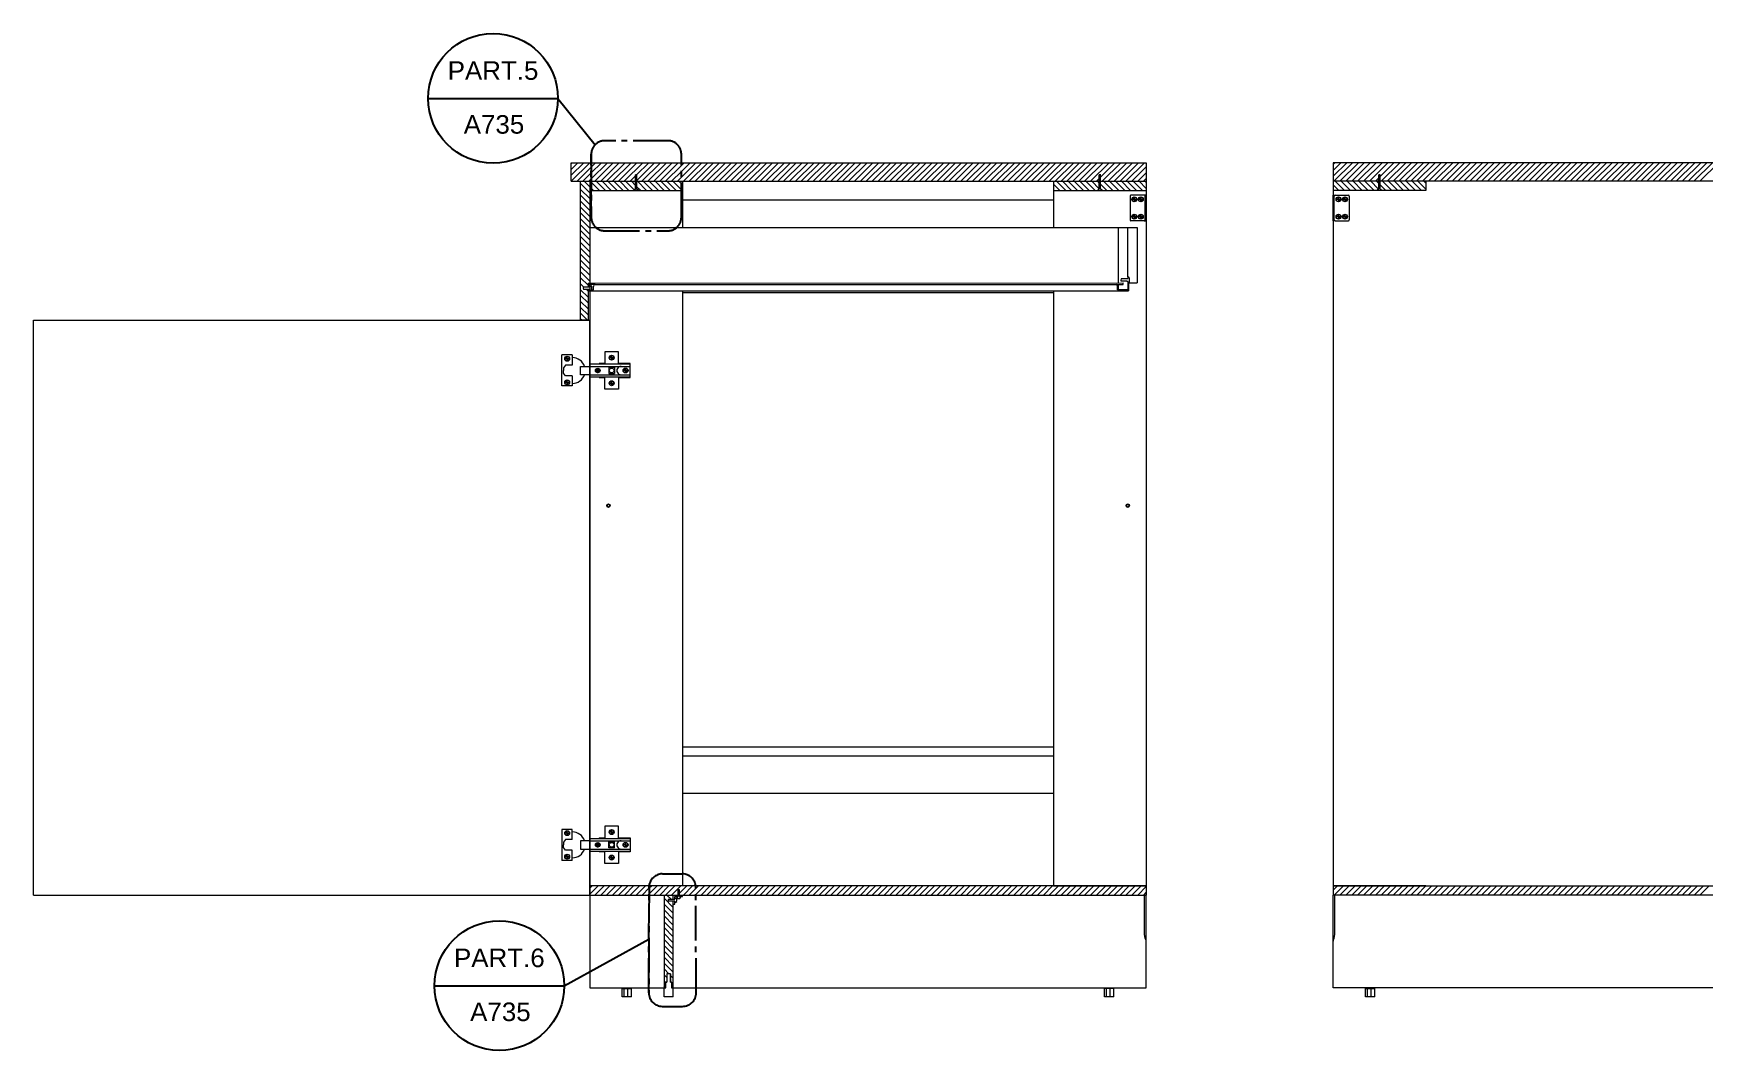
# Model space of a CAD drawing. Header units: inches. Extents: x -20 to 1960, y -511 to 856.
# Drawn here: x 618.1 to 798.3, y -97.1 to 12.6 of the extents above; entities that cross this region are included whole.
import ezdxf
from ezdxf.enums import TextEntityAlignment as Align

# ---------------------------------------------------------------- set-up
doc = ezdxf.new("R2010")
doc.units = ezdxf.units.IN
doc.header["$MEASUREMENT"] = 0
doc.linetypes.add('ACAD_ISO04W100', pattern=[30, 24, -3, 0, -3])
doc.linetypes.add('CENTER2', pattern=[1.125, 0.75, -0.125, 0.125, -0.125])
doc.layers.add('A-SECT A-MCUT', color=7, linetype='Continuous', lineweight=35)
doc.layers.add('assi', color=4, linetype='ACAD_ISO04W100')
doc.layers.add('viti', color=6, linetype='Continuous')
doc.styles.add('ARIAL', font='arial.ttf')

msp = doc.modelspace()

# ---------------------------------------------------------------- linework, layer by layer
for p, q in [((676.06, -3.36), (676.06, -1.36)), ((676.06, -1.36), (738.06, -1.36)), ((738.06, -1.36), (738.06, -3.36)), ((820.2, -1.36), (758.2, -1.36)), ((758.2, -1.36), (758.2, -3.36)), ((676.06, -3.36), (682.99, -3.36)), ((677.06, -3.36), (678.06, -3.36)), ((677.06, -18.36), (677.06, -3.36)), ((678.06, -3.36), (678.06, -80.36)), ((678.06, -3.36), (678.06, -14.36)), ((683.14, -3.36), (732.99, -3.36)), ((688.06, -3.36), (688.06, -8.36)), ((728.06, -3.36), (728.06, -8.36)), ((733.14, -3.36), (738.06, -3.36)), ((738.06, -3.36), (738.06, -80.36)), ((758.2, -3.36), (758.2, -80.36)), ((763.13, -3.36), (758.2, -3.36)), ((813.13, -3.36), (763.28, -3.36)), ((768.2, -3.36), (768.2, -4.36)), ((678.06, -4.36), (688.06, -4.36)), ((688.06, -5.36), (728.06, -5.36)), ((728.06, -4.36), (732.82, -4.36)), ((733.3, -4.36), (738.06, -4.36)), ((768.2, -4.36), (758.2, -4.36)), ((678.06, -8.36), (737.06, -8.36)), ((735.06, -14.34), (735.06, -8.36)), ((736.06, -13.68), (736.06, -8.36)), ((737.06, -8.36), (737.06, -14.34)), ((677.86, -14.36), (735.56, -14.34)), ((677.86, -14.36), (677.86, -14.78)), ((735.56, -14.51), (735.56, -14.34)), ((736.06, -13.68), (736.06, -13.82)), ((736.06, -14.22), (736.06, -15.08)), ((736.16, -14.34), (737.06, -14.34)), ((677.86, -15.04), (677.86, -18.36)), ((678.62, -14.51), (677.96, -14.51)), ((688.06, -15.18), (688.06, -79.36)), ((688.06, -15.36), (728.06, -15.36)), ((728.06, -15.18), (728.06, -79.36)), ((734.8, -14.51), (735.56, -14.51)), ((735.06, -15.08), (735.06, -14.51)), ((736.06, -15.08), (735.06, -15.08)), ((618.06, -80.36), (618.06, -18.36)), ((618.06, -18.36), (678.06, -18.36)), ((677.86, -18.36), (677.06, -18.36)), ((678.06, -80.36), (678.06, -18.36)), ((688.06, -64.36), (728.06, -64.36)), ((688.06, -65.36), (728.06, -65.36)), ((688.06, -69.36), (728.06, -69.36)), ((618.06, -80.36), (678.06, -80.36)), ((688.06, -79.36), (678.06, -79.36)), ((738.06, -79.36), (678.06, -79.36)), ((678.06, -80.36), (687.57, -80.36)), ((678.06, -80.36), (678.06, -90.36)), ((686.06, -80.36), (686.06, -90.36)), ((687.06, -80.86), (687.06, -80.36)), ((687.06, -90.36), (687.06, -81.01)), ((687.72, -80.36), (738.06, -80.36)), ((728.06, -79.36), (738.06, -79.36)), ((737.86, -84.13), (737.86, -80.36)), ((738.06, -90.36), (738.06, -80.36)), ((768.2, -79.36), (758.2, -79.36)), ((758.2, -79.36), (818.2, -79.36)), ((818.2, -80.36), (758.2, -80.36)), ((758.2, -90.36), (758.2, -80.36)), ((758.4, -84.13), (758.4, -80.36)), ((678.06, -90.36), (686.26, -90.36)), ((686.86, -90.36), (738.06, -90.36)), ((818.2, -90.36), (758.2, -90.36))]:
    msp.add_line(p, q)
for points in [[(738.06, -85.36), (737.95, -85.04), (737.86, -84.13)], [(758.2, -85.36), (758.31, -85.04), (758.4, -84.13)]]:
    msp.add_spline(points, degree=3)
at = {"layer": 'A-SECT A-MCUT'}
for p, q in [((660.62, 5.58), (674.62, 5.58)), ((674.62, 5.58), (678.64, 0.58)), ((675.3, -90.14), (684.43, -85.14)), ((661.3, -90.14), (675.3, -90.14))]:
    msp.add_line(p, q, dxfattribs=at)
at = {"layer": 'A-SECT A-MCUT', "linetype": 'CENTER2', "ltscale": 5}
for p, q in [((685.9, -78.07), (688.06, -78.07)), ((684.45, -79.36), (684.41, -90.91)), ((684.41, -90.91), (684.45, -79.36)), ((689.52, -90.91), (689.48, -79.36)), ((685.9, -92.37), (688.06, -92.37))]:
    msp.add_line(p, q, dxfattribs=at)
msp.add_lwpolyline([(678.21, -7.25, 0.414214), (679.67, -8.71), (686.47, -8.71, 0.414214), (687.93, -7.25), (687.93, -0.45, 0.414214), (686.47, 1.01), (679.67, 1.01, 0.414214), (678.21, -0.45), (678.21, -7.25), (678.21, -0.45)], format="xyb", dxfattribs=at)
at = {"layer": 'A-SECT A-MCUT'}
for centre in [(667.62, 5.58), (668.3, -90.14)]:
    msp.add_circle(centre, 7, dxfattribs=at)
at = {"layer": 'A-SECT A-MCUT', "linetype": 'CENTER2', "ltscale": 5}
for centre, radius, start, end in [((685.92, -79.56), 1.49, 92.1341, 172.4612), ((688, -79.56), 1.49, 7.5388, 87.8659), ((685.87, -90.91), 1.46, 180, 270), ((688.06, -90.91), 1.46, 270, 0)]:
    msp.add_arc(centre, radius, start, end, dxfattribs=at)
at = {"layer": 'assi', "linetype": 'Continuous'}
for p, q in [((676.06, -1.44), (676.14, -1.36)), ((676.06, -2.08), (676.77, -1.36)), ((676.06, -2.71), (677.41, -1.36)), ((676.06, -3.35), (678.04, -1.36)), ((678.21, -1.84), (678.68, -1.36)), ((678.21, -2.47), (679.32, -1.36)), ((678.21, -3.11), (679.95, -1.36)), ((678.59, -3.36), (680.59, -1.36)), ((679.23, -3.36), (681.23, -1.36)), ((679.86, -3.36), (681.86, -1.36)), ((680.5, -3.36), (682.5, -1.36)), ((681.14, -3.36), (683.14, -1.36)), ((681.77, -3.36), (683.77, -1.36)), ((683.1, -2.67), (684.41, -1.36)), ((683.14, -3.27), (685.04, -1.36)), ((683.68, -3.36), (685.68, -1.36)), ((684.32, -3.36), (686.32, -1.36)), ((684.95, -3.36), (686.95, -1.36)), ((685.59, -3.36), (687.59, -1.36)), ((686.23, -3.36), (687.93, -1.66)), ((687.93, -1.66), (688.23, -1.36)), ((687.93, -2.3), (688.86, -1.36)), ((687.93, -2.93), (689.5, -1.36)), ((688.14, -3.36), (690.14, -1.36)), ((688.77, -3.36), (690.77, -1.36)), ((689.41, -3.36), (691.41, -1.36)), ((690.05, -3.36), (692.05, -1.36)), ((690.68, -3.36), (692.68, -1.36)), ((691.32, -3.36), (693.32, -1.36)), ((691.95, -3.36), (693.95, -1.36)), ((692.59, -3.36), (694.59, -1.36)), ((693.23, -3.36), (695.23, -1.36)), ((693.86, -3.36), (695.86, -1.36)), ((694.5, -3.36), (696.5, -1.36)), ((695.14, -3.36), (697.14, -1.36)), ((695.77, -3.36), (697.77, -1.36)), ((696.41, -3.36), (698.41, -1.36)), ((697.05, -3.36), (699.05, -1.36)), ((697.68, -3.36), (699.68, -1.36)), ((698.32, -3.36), (700.32, -1.36)), ((698.95, -3.36), (700.95, -1.36)), ((699.59, -3.36), (701.59, -1.36)), ((700.23, -3.36), (702.23, -1.36)), ((700.86, -3.36), (702.86, -1.36)), ((701.5, -3.36), (703.5, -1.36)), ((702.14, -3.36), (704.14, -1.36)), ((702.77, -3.36), (704.77, -1.36)), ((703.41, -3.36), (705.41, -1.36)), ((704.05, -3.36), (706.05, -1.36)), ((704.68, -3.36), (706.68, -1.36)), ((705.32, -3.36), (707.32, -1.36)), ((705.96, -3.36), (707.96, -1.36)), ((706.59, -3.36), (708.59, -1.36)), ((707.23, -3.36), (709.23, -1.36)), ((707.86, -3.36), (709.86, -1.36)), ((708.5, -3.36), (710.5, -1.36)), ((709.14, -3.36), (711.14, -1.36)), ((709.77, -3.36), (711.77, -1.36)), ((710.41, -3.36), (712.41, -1.36)), ((711.05, -3.36), (713.05, -1.36)), ((711.68, -3.36), (713.68, -1.36)), ((712.32, -3.36), (714.32, -1.36)), ((712.96, -3.36), (714.96, -1.36)), ((713.59, -3.36), (715.59, -1.36)), ((714.23, -3.36), (716.23, -1.36)), ((714.86, -3.36), (716.86, -1.36)), ((715.5, -3.36), (717.5, -1.36)), ((716.14, -3.36), (718.14, -1.36)), ((716.77, -3.36), (718.77, -1.36)), ((717.41, -3.36), (719.41, -1.36)), ((718.05, -3.36), (720.05, -1.36)), ((718.68, -3.36), (720.68, -1.36)), ((719.32, -3.36), (721.32, -1.36)), ((719.96, -3.36), (721.96, -1.36)), ((720.59, -3.36), (722.59, -1.36)), ((721.23, -3.36), (723.23, -1.36)), ((721.87, -3.36), (723.87, -1.36)), ((722.5, -3.36), (724.5, -1.36)), ((723.14, -3.36), (725.14, -1.36)), ((723.77, -3.36), (725.77, -1.36)), ((724.41, -3.36), (726.41, -1.36)), ((725.05, -3.36), (727.05, -1.36)), ((725.68, -3.36), (727.68, -1.36)), ((726.32, -3.36), (728.32, -1.36)), ((726.96, -3.36), (728.96, -1.36)), ((727.59, -3.36), (729.59, -1.36)), ((728.23, -3.36), (730.23, -1.36)), ((728.87, -3.36), (730.87, -1.36)), ((729.5, -3.36), (731.5, -1.36)), ((730.14, -3.36), (732.14, -1.36)), ((730.77, -3.36), (732.77, -1.36)), ((731.41, -3.36), (733.41, -1.36)), ((732.05, -3.36), (734.05, -1.36)), ((733.14, -2.91), (734.68, -1.36)), ((733.32, -3.36), (735.32, -1.36)), ((733.96, -3.36), (735.96, -1.36)), ((734.59, -3.36), (736.59, -1.36)), ((735.23, -3.36), (737.23, -1.36)), ((735.87, -3.36), (737.87, -1.36)), ((758.2, -1.56), (758.39, -1.36)), ((758.2, -2.19), (759.03, -1.36)), ((758.2, -2.83), (759.67, -1.36)), ((758.3, -3.36), (760.3, -1.36)), ((758.94, -3.36), (760.94, -1.36)), ((759.57, -3.36), (761.57, -1.36)), ((760.21, -3.36), (762.21, -1.36)), ((760.85, -3.36), (762.85, -1.36)), ((761.48, -3.36), (763.48, -1.36)), ((762.12, -3.36), (764.12, -1.36)), ((763.28, -2.84), (764.76, -1.36)), ((763.39, -3.36), (765.39, -1.36)), ((764.03, -3.36), (766.03, -1.36)), ((764.67, -3.36), (766.67, -1.36)), ((765.3, -3.36), (767.3, -1.36)), ((765.94, -3.36), (767.94, -1.36)), ((766.58, -3.36), (768.58, -1.36)), ((767.21, -3.36), (769.21, -1.36)), ((767.85, -3.36), (769.85, -1.36)), ((768.48, -3.36), (770.48, -1.36)), ((769.12, -3.36), (771.12, -1.36)), ((769.76, -3.36), (771.76, -1.36)), ((770.39, -3.36), (772.39, -1.36)), ((771.03, -3.36), (773.03, -1.36)), ((771.67, -3.36), (773.67, -1.36)), ((772.3, -3.36), (774.3, -1.36)), ((772.94, -3.36), (774.94, -1.36)), ((773.58, -3.36), (775.58, -1.36)), ((774.21, -3.36), (776.21, -1.36)), ((774.85, -3.36), (776.85, -1.36)), ((775.48, -3.36), (777.48, -1.36)), ((776.12, -3.36), (778.12, -1.36)), ((776.76, -3.36), (778.76, -1.36)), ((777.39, -3.36), (779.39, -1.36)), ((778.03, -3.36), (780.03, -1.36)), ((778.67, -3.36), (780.67, -1.36)), ((779.3, -3.36), (781.3, -1.36)), ((779.94, -3.36), (781.94, -1.36)), ((780.58, -3.36), (782.58, -1.36)), ((781.21, -3.36), (783.21, -1.36)), ((781.85, -3.36), (783.85, -1.36)), ((782.49, -3.36), (784.49, -1.36)), ((783.12, -3.36), (785.12, -1.36)), ((783.76, -3.36), (785.76, -1.36)), ((784.39, -3.36), (786.39, -1.36)), ((785.03, -3.36), (787.03, -1.36)), ((785.67, -3.36), (787.67, -1.36)), ((786.3, -3.36), (788.3, -1.36)), ((786.94, -3.36), (788.94, -1.36)), ((787.58, -3.36), (789.58, -1.36)), ((788.21, -3.36), (790.21, -1.36)), ((788.85, -3.36), (790.85, -1.36)), ((789.49, -3.36), (791.49, -1.36)), ((790.12, -3.36), (792.12, -1.36)), ((790.76, -3.36), (792.76, -1.36)), ((791.39, -3.36), (793.39, -1.36)), ((792.03, -3.36), (794.03, -1.36)), ((792.67, -3.36), (794.67, -1.36)), ((793.3, -3.36), (795.3, -1.36)), ((793.94, -3.36), (795.94, -1.36)), ((794.58, -3.36), (796.58, -1.36)), ((795.21, -3.36), (797.21, -1.36)), ((795.85, -3.36), (797.85, -1.36)), ((796.49, -3.36), (798.49, -1.36)), ((797.12, -3.36), (799.12, -1.36)), ((797.76, -3.36), (799.76, -1.36)), ((676.68, -3.36), (678.21, -1.84)), ((678.06, -4.6), (677.06, -3.6)), ((677.32, -3.36), (678.21, -2.47)), ((678.06, -3.97), (677.46, -3.36)), ((677.95, -3.36), (678.21, -3.11)), ((679.09, -4.36), (678.09, -3.36)), ((679.73, -4.36), (678.73, -3.36)), ((680.37, -4.36), (679.37, -3.36)), ((681, -4.36), (680, -3.36)), ((681.64, -4.36), (680.64, -3.36)), ((682.28, -4.36), (681.28, -3.36)), ((682.86, -4.31), (681.91, -3.36)), ((682.41, -3.36), (682.99, -2.78)), ((682.99, -3.81), (682.55, -3.36)), ((684.18, -4.36), (683.18, -3.36)), ((684.82, -4.36), (683.82, -3.36)), ((685.46, -4.36), (684.46, -3.36)), ((686.09, -4.36), (685.09, -3.36)), ((686.73, -4.36), (685.73, -3.36)), ((687.37, -4.36), (686.37, -3.36)), ((686.86, -3.36), (687.93, -2.3)), ((688, -4.36), (687, -3.36)), ((687.5, -3.36), (687.93, -2.93)), ((688.06, -3.78), (687.64, -3.36)), ((729.37, -4.36), (728.37, -3.36)), ((730.01, -4.36), (729.01, -3.36)), ((730.64, -4.36), (729.64, -3.36)), ((731.28, -4.36), (730.28, -3.36)), ((731.91, -4.36), (730.91, -3.36)), ((732.55, -4.36), (731.55, -3.36)), ((732.99, -4.17), (732.19, -3.36)), ((732.68, -3.36), (732.99, -3.06)), ((732.99, -3.53), (732.82, -3.36)), ((734.46, -4.36), (733.46, -3.36)), ((735.1, -4.36), (734.1, -3.36)), ((735.73, -4.36), (734.73, -3.36)), ((736.37, -4.36), (735.37, -3.36)), ((737.01, -4.36), (736.01, -3.36)), ((736.5, -3.36), (738.06, -1.81)), ((737.64, -4.36), (736.64, -3.36)), ((737.14, -3.36), (738.06, -2.44)), ((738.06, -4.14), (737.28, -3.36)), ((737.77, -3.36), (738.06, -3.08)), ((738.06, -3.51), (737.91, -3.36)), ((759.44, -4.36), (758.44, -3.36)), ((760.08, -4.36), (759.08, -3.36)), ((760.71, -4.36), (759.71, -3.36)), ((761.35, -4.36), (760.35, -3.36)), ((761.99, -4.36), (760.99, -3.36)), ((762.62, -4.36), (761.62, -3.36)), ((763.08, -4.18), (762.26, -3.36)), ((762.76, -3.36), (763.13, -2.99)), ((763.13, -3.6), (762.9, -3.36)), ((764.53, -4.36), (763.53, -3.36)), ((765.17, -4.36), (764.17, -3.36)), ((765.81, -4.36), (764.81, -3.36)), ((766.44, -4.36), (765.44, -3.36)), ((767.08, -4.36), (766.08, -3.36)), ((767.72, -4.36), (766.72, -3.36)), ((768.2, -4.21), (767.35, -3.36)), ((768.2, -3.57), (767.99, -3.36)), ((678.06, -5.24), (677.06, -4.24)), ((678.06, -5.87), (677.06, -4.87)), ((678.46, -4.36), (678.06, -3.97)), ((683.55, -4.36), (683.14, -3.96)), ((728.73, -4.36), (728.06, -3.69)), ((728.1, -4.36), (728.06, -4.33)), ((733.82, -4.36), (733.14, -3.68)), ((758.81, -4.36), (758.2, -3.76)), ((763.9, -4.36), (763.28, -3.75)), ((678.06, -6.51), (677.06, -5.51)), ((678.06, -7.15), (677.06, -6.15)), ((678.06, -7.78), (677.06, -6.78)), ((678.06, -8.42), (677.06, -7.42)), ((678.06, -9.06), (677.06, -8.06)), ((678.06, -9.69), (677.06, -8.69)), ((678.06, -10.33), (677.06, -9.33)), ((678.06, -10.97), (677.06, -9.97)), ((678.06, -11.6), (677.06, -10.6)), ((678.06, -12.24), (677.06, -11.24)), ((678.06, -12.87), (677.06, -11.87)), ((678.06, -13.51), (677.06, -12.51)), ((678.06, -14.15), (677.06, -13.15)), ((677.86, -14.58), (677.06, -13.78)), ((677.42, -14.78), (677.06, -14.42)), ((677.86, -15.86), (677.06, -15.06)), ((677.86, -16.49), (677.06, -15.69)), ((677.86, -15.22), (677.68, -15.04)), ((677.86, -17.13), (677.06, -16.33)), ((677.86, -17.77), (677.06, -16.97)), ((677.82, -18.36), (677.06, -17.6)), ((677.18, -18.36), (677.06, -18.24)), ((678.06, -79.63), (678.32, -79.36)), ((678.06, -80.26), (678.96, -79.36)), ((678.59, -80.36), (679.59, -79.36)), ((679.23, -80.36), (680.23, -79.36)), ((679.87, -80.36), (680.87, -79.36)), ((680.5, -80.36), (681.5, -79.36)), ((681.14, -80.36), (682.14, -79.36)), ((681.78, -80.36), (682.78, -79.36)), ((682.41, -80.36), (683.41, -79.36)), ((683.05, -80.36), (684.05, -79.36)), ((683.69, -80.36), (684.45, -79.6)), ((684.32, -80.36), (684.44, -80.24)), ((684.44, -80.24), (685.32, -79.36)), ((684.45, -79.6), (684.69, -79.36)), ((684.96, -80.36), (685.96, -79.36)), ((685.59, -80.36), (686.59, -79.36)), ((687.06, -81.7), (686.06, -80.7)), ((686.23, -80.36), (687.23, -79.36)), ((686.86, -80.86), (686.36, -80.36)), ((686.87, -80.36), (687.87, -79.36)), ((687.06, -80.42), (687, -80.36)), ((687.06, -81.06), (687.01, -81.01)), ((687.5, -80.36), (687.57, -80.3)), ((687.72, -80.15), (688.5, -79.36)), ((688.14, -80.36), (689.14, -79.36)), ((688.78, -80.36), (689.48, -79.66)), ((689.41, -80.36), (689.48, -80.29)), ((689.48, -79.66), (689.78, -79.36)), ((689.48, -80.29), (690.41, -79.36)), ((690.05, -80.36), (691.05, -79.36)), ((690.69, -80.36), (691.69, -79.36)), ((691.32, -80.36), (692.32, -79.36)), ((691.96, -80.36), (692.96, -79.36)), ((692.59, -80.36), (693.59, -79.36)), ((693.23, -80.36), (694.23, -79.36)), ((693.87, -80.36), (694.87, -79.36)), ((694.5, -80.36), (695.5, -79.36)), ((695.14, -80.36), (696.14, -79.36)), ((695.78, -80.36), (696.78, -79.36)), ((696.41, -80.36), (697.41, -79.36)), ((697.05, -80.36), (698.05, -79.36)), ((697.69, -80.36), (698.69, -79.36)), ((698.32, -80.36), (699.32, -79.36)), ((698.96, -80.36), (699.96, -79.36)), ((699.6, -80.36), (700.6, -79.36)), ((700.23, -80.36), (701.23, -79.36)), ((700.87, -80.36), (701.87, -79.36)), ((701.5, -80.36), (702.5, -79.36)), ((702.14, -80.36), (703.14, -79.36)), ((702.78, -80.36), (703.78, -79.36)), ((703.41, -80.36), (704.41, -79.36)), ((704.05, -80.36), (705.05, -79.36)), ((704.69, -80.36), (705.69, -79.36)), ((705.32, -80.36), (706.32, -79.36)), ((705.96, -80.36), (706.96, -79.36)), ((706.6, -80.36), (707.6, -79.36)), ((707.23, -80.36), (708.23, -79.36)), ((707.87, -80.36), (708.87, -79.36)), ((708.5, -80.36), (709.5, -79.36)), ((709.14, -80.36), (710.14, -79.36)), ((709.78, -80.36), (710.78, -79.36)), ((710.41, -80.36), (711.41, -79.36)), ((711.05, -80.36), (712.05, -79.36)), ((711.69, -80.36), (712.69, -79.36)), ((712.32, -80.36), (713.32, -79.36)), ((712.96, -80.36), (713.96, -79.36)), ((713.6, -80.36), (714.6, -79.36)), ((714.23, -80.36), (715.23, -79.36)), ((714.87, -80.36), (715.87, -79.36)), ((715.51, -80.36), (716.51, -79.36)), ((716.14, -80.36), (717.14, -79.36)), ((716.78, -80.36), (717.78, -79.36)), ((717.41, -80.36), (718.41, -79.36)), ((718.05, -80.36), (719.05, -79.36)), ((718.69, -80.36), (719.69, -79.36)), ((719.32, -80.36), (720.32, -79.36)), ((719.96, -80.36), (720.96, -79.36)), ((720.6, -80.36), (721.6, -79.36)), ((721.23, -80.36), (722.23, -79.36)), ((721.87, -80.36), (722.87, -79.36)), ((722.51, -80.36), (723.51, -79.36)), ((723.14, -80.36), (724.14, -79.36)), ((723.78, -80.36), (724.78, -79.36)), ((724.41, -80.36), (725.41, -79.36)), ((725.05, -80.36), (726.05, -79.36)), ((725.69, -80.36), (726.69, -79.36)), ((726.32, -80.36), (727.32, -79.36)), ((726.96, -80.36), (727.96, -79.36)), ((727.6, -80.36), (728.6, -79.36)), ((728.23, -80.36), (729.23, -79.36)), ((728.87, -80.36), (729.87, -79.36)), ((729.51, -80.36), (730.51, -79.36)), ((730.14, -80.36), (731.14, -79.36)), ((730.78, -80.36), (731.78, -79.36)), ((731.41, -80.36), (732.41, -79.36)), ((732.05, -80.36), (733.05, -79.36)), ((732.69, -80.36), (733.69, -79.36)), ((733.32, -80.36), (734.32, -79.36)), ((733.96, -80.36), (734.96, -79.36)), ((734.6, -80.36), (735.6, -79.36)), ((735.23, -80.36), (736.23, -79.36)), ((735.87, -80.36), (736.87, -79.36)), ((736.51, -80.36), (737.51, -79.36)), ((737.14, -80.36), (738.06, -79.45)), ((737.78, -80.36), (738.06, -80.08)), ((758.2, -79.83), (758.67, -79.36)), ((758.31, -80.36), (759.31, -79.36)), ((758.94, -80.36), (759.94, -79.36)), ((759.58, -80.36), (760.58, -79.36)), ((760.22, -80.36), (761.22, -79.36)), ((760.85, -80.36), (761.85, -79.36)), ((761.49, -80.36), (762.49, -79.36)), ((762.12, -80.36), (763.12, -79.36)), ((762.76, -80.36), (763.76, -79.36)), ((763.4, -80.36), (764.4, -79.36)), ((764.03, -80.36), (765.03, -79.36)), ((764.67, -80.36), (765.67, -79.36)), ((765.31, -80.36), (766.31, -79.36)), ((765.94, -80.36), (766.94, -79.36)), ((766.58, -80.36), (767.58, -79.36)), ((767.22, -80.36), (768.22, -79.36)), ((767.85, -80.36), (768.85, -79.36)), ((768.49, -80.36), (769.49, -79.36)), ((769.12, -80.36), (770.12, -79.36)), ((769.76, -80.36), (770.76, -79.36)), ((770.4, -80.36), (771.4, -79.36)), ((771.03, -80.36), (772.03, -79.36)), ((771.67, -80.36), (772.67, -79.36)), ((772.31, -80.36), (773.31, -79.36)), ((772.94, -80.36), (773.94, -79.36)), ((773.58, -80.36), (774.58, -79.36)), ((774.22, -80.36), (775.22, -79.36)), ((774.85, -80.36), (775.85, -79.36)), ((775.49, -80.36), (776.49, -79.36)), ((776.13, -80.36), (777.13, -79.36)), ((776.76, -80.36), (777.76, -79.36)), ((777.4, -80.36), (778.4, -79.36)), ((778.03, -80.36), (779.03, -79.36)), ((778.67, -80.36), (779.67, -79.36)), ((779.31, -80.36), (780.31, -79.36)), ((779.94, -80.36), (780.94, -79.36)), ((780.58, -80.36), (781.58, -79.36)), ((781.22, -80.36), (782.22, -79.36)), ((781.85, -80.36), (782.85, -79.36)), ((782.49, -80.36), (783.49, -79.36)), ((783.13, -80.36), (784.13, -79.36)), ((783.76, -80.36), (784.76, -79.36)), ((784.4, -80.36), (785.4, -79.36)), ((785.03, -80.36), (786.03, -79.36)), ((785.67, -80.36), (786.67, -79.36)), ((786.31, -80.36), (787.31, -79.36)), ((786.94, -80.36), (787.94, -79.36)), ((787.58, -80.36), (788.58, -79.36)), ((788.22, -80.36), (789.22, -79.36)), ((788.85, -80.36), (789.85, -79.36)), ((789.49, -80.36), (790.49, -79.36)), ((790.13, -80.36), (791.13, -79.36)), ((790.76, -80.36), (791.76, -79.36)), ((791.4, -80.36), (792.4, -79.36)), ((792.04, -80.36), (793.04, -79.36)), ((792.67, -80.36), (793.67, -79.36)), ((793.31, -80.36), (794.31, -79.36)), ((793.94, -80.36), (794.94, -79.36)), ((794.58, -80.36), (795.58, -79.36)), ((795.22, -80.36), (796.22, -79.36)), ((795.85, -80.36), (796.85, -79.36)), ((796.49, -80.36), (797.49, -79.36)), ((797.13, -80.36), (798.13, -79.36)), ((797.76, -80.36), (798.76, -79.36)), ((687.06, -82.33), (686.06, -81.33)), ((687.06, -82.97), (686.06, -81.97)), ((687.06, -83.61), (686.06, -82.61)), ((687.06, -84.24), (686.06, -83.24)), ((687.06, -84.88), (686.06, -83.88)), ((687.06, -85.51), (686.06, -84.51)), ((687.06, -86.15), (686.06, -85.15)), ((687.06, -86.79), (686.06, -85.79)), ((687.06, -87.42), (686.06, -86.42)), ((687.06, -88.06), (686.06, -87.06)), ((687.06, -88.7), (686.06, -87.7)), ((686.59, -88.86), (686.06, -88.33)), ((686.36, -89.27), (686.06, -88.97)), ((686.26, -89.81), (686.06, -89.61)), ((687.06, -89.33), (686.76, -89.03)), ((686.85, -89.76), (686.76, -89.67)), ((687.06, -89.97), (686.86, -89.77)), ((686.18, -90.36), (686.06, -90.24))]:
    msp.add_line(p, q, dxfattribs=at)
at = {"layer": 'viti'}
for p, q in [((682.99, -3.41), (682.97, -3.41)), ((682.99, -3.5), (682.97, -3.5)), ((682.99, -3.58), (682.97, -3.58)), ((682.99, -2.73), (682.98, -2.73)), ((682.99, -2.82), (682.98, -2.82)), ((682.99, -2.9), (682.98, -2.9)), ((682.99, -2.99), (682.98, -2.99)), ((682.99, -3.07), (682.98, -3.07)), ((682.99, -3.16), (682.98, -3.16)), ((682.99, -3.24), (682.98, -3.24)), ((682.99, -3.33), (682.98, -3.33)), ((682.99, -4.21), (682.99, -2.68)), ((683.14, -4.21), (683.14, -2.68)), ((683.17, -2.74), (683.14, -2.74)), ((683.17, -2.83), (683.14, -2.82)), ((683.17, -2.91), (683.14, -2.91)), ((683.17, -3), (683.14, -2.99)), ((683.17, -3.08), (683.14, -3.08)), ((683.17, -3.17), (683.14, -3.16)), ((683.17, -3.25), (683.14, -3.25)), ((683.17, -3.34), (683.14, -3.33)), ((683.16, -3.42), (683.14, -3.42)), ((683.16, -3.51), (683.14, -3.51)), ((683.16, -3.59), (683.14, -3.59)), ((732.99, -3.41), (732.97, -3.41)), ((732.99, -3.5), (732.97, -3.5)), ((732.99, -3.58), (732.97, -3.58)), ((732.99, -2.73), (732.98, -2.73)), ((732.99, -2.82), (732.98, -2.82)), ((732.99, -2.9), (732.98, -2.9)), ((732.99, -2.99), (732.98, -2.99)), ((732.99, -3.07), (732.98, -3.07)), ((732.99, -3.16), (732.98, -3.16)), ((732.99, -3.24), (732.98, -3.24)), ((732.99, -3.33), (732.98, -3.33)), ((732.99, -4.21), (732.99, -2.68)), ((733.14, -4.21), (733.14, -2.68)), ((733.17, -2.74), (733.14, -2.74)), ((733.17, -2.83), (733.14, -2.82)), ((733.17, -2.91), (733.14, -2.91)), ((733.17, -3), (733.14, -2.99)), ((733.17, -3.08), (733.14, -3.08)), ((733.17, -3.17), (733.14, -3.16)), ((733.17, -3.25), (733.14, -3.25)), ((733.17, -3.34), (733.14, -3.33)), ((733.16, -3.42), (733.14, -3.42)), ((733.16, -3.51), (733.14, -3.51)), ((733.16, -3.59), (733.14, -3.59)), ((763.13, -3.41), (763.11, -3.41)), ((763.13, -3.5), (763.11, -3.5)), ((763.13, -3.58), (763.11, -3.58)), ((763.13, -2.73), (763.12, -2.73)), ((763.13, -2.82), (763.12, -2.82)), ((763.13, -2.9), (763.12, -2.9)), ((763.13, -2.99), (763.12, -2.99)), ((763.13, -3.07), (763.12, -3.07)), ((763.13, -3.16), (763.12, -3.16)), ((763.13, -3.24), (763.12, -3.24)), ((763.13, -3.33), (763.12, -3.33)), ((763.13, -4.21), (763.13, -2.68)), ((763.28, -4.21), (763.28, -2.68)), ((763.31, -2.74), (763.28, -2.74)), ((763.31, -2.83), (763.28, -2.82)), ((763.31, -2.91), (763.28, -2.91)), ((763.31, -3), (763.28, -2.99)), ((763.31, -3.08), (763.28, -3.08)), ((763.31, -3.17), (763.28, -3.16)), ((763.31, -3.25), (763.28, -3.25)), ((763.31, -3.34), (763.28, -3.33)), ((763.3, -3.42), (763.28, -3.42)), ((763.3, -3.51), (763.28, -3.51)), ((763.3, -3.59), (763.28, -3.59)), ((682.82, -4.36), (682.93, -4.21)), ((683.3, -4.36), (682.82, -4.36)), ((682.93, -4.21), (682.99, -4.21)), ((682.99, -3.67), (682.97, -3.67)), ((682.99, -3.75), (682.97, -3.75)), ((682.99, -3.84), (682.97, -3.84)), ((682.99, -3.92), (682.97, -3.92)), ((682.99, -4.01), (682.97, -4.01)), ((682.99, -4.09), (682.97, -4.09)), ((682.99, -4.18), (682.97, -4.18)), ((683.16, -3.68), (683.14, -3.68)), ((683.16, -3.76), (683.14, -3.76)), ((683.16, -3.85), (683.14, -3.85)), ((683.16, -3.93), (683.14, -3.93)), ((683.16, -4.02), (683.14, -4.02)), ((683.16, -4.1), (683.14, -4.1)), ((683.16, -4.19), (683.14, -4.19)), ((683.14, -4.21), (683.19, -4.21)), ((683.19, -4.21), (683.3, -4.36)), ((732.82, -4.36), (732.93, -4.21)), ((732.82, -4.36), (733.3, -4.36)), ((732.93, -4.21), (732.99, -4.21)), ((732.99, -3.67), (732.97, -3.67)), ((732.99, -3.75), (732.97, -3.75)), ((732.99, -3.84), (732.97, -3.84)), ((732.99, -3.92), (732.97, -3.92)), ((732.99, -4.01), (732.97, -4.01)), ((732.99, -4.09), (732.97, -4.09)), ((732.99, -4.18), (732.97, -4.18)), ((733.16, -3.68), (733.14, -3.68)), ((733.16, -3.76), (733.14, -3.76)), ((733.16, -3.85), (733.14, -3.85)), ((733.16, -3.93), (733.14, -3.93)), ((733.16, -4.02), (733.14, -4.02)), ((733.16, -4.1), (733.14, -4.1)), ((733.16, -4.19), (733.14, -4.19)), ((733.14, -4.21), (733.19, -4.21)), ((733.19, -4.21), (733.3, -4.36)), ((736.31, -4.96), (736.31, -7.54)), ((737.84, -4.86), (736.4, -4.86)), ((736.75, -5.3), (736.62, -5.3)), ((736.62, -5.3), (736.62, -5.34)), ((736.75, -5.34), (736.62, -5.34)), ((736.75, -5.3), (736.75, -5.17)), ((736.75, -5.17), (736.79, -5.17)), ((736.75, -5.34), (736.75, -5.47)), ((736.79, -5.3), (736.79, -5.17)), ((736.79, -5.3), (736.92, -5.3)), ((736.79, -5.34), (736.79, -5.47)), ((736.79, -5.34), (736.92, -5.34)), ((736.92, -5.34), (736.92, -5.3)), ((737.45, -5.3), (737.32, -5.3)), ((737.32, -5.3), (737.32, -5.34)), ((737.45, -5.34), (737.32, -5.34)), ((737.45, -5.3), (737.45, -5.17)), ((737.45, -5.17), (737.49, -5.17)), ((737.45, -5.34), (737.45, -5.47)), ((737.49, -5.3), (737.49, -5.17)), ((737.49, -5.3), (737.62, -5.3)), ((737.49, -5.34), (737.49, -5.47)), ((737.49, -5.34), (737.62, -5.34)), ((737.62, -5.34), (737.62, -5.3)), ((738.03, -4.86), (737.84, -4.86)), ((737.93, -7.54), (737.93, -4.96)), ((738.03, -7.64), (738.03, -4.86)), ((738.03, -4.86), (738.06, -4.86)), ((738.06, -4.86), (738.06, -7.64)), ((758.23, -4.86), (758.2, -4.86)), ((758.2, -4.86), (758.2, -7.64)), ((758.2, -7.64), (758.2, -4.86)), ((758.23, -7.64), (758.23, -4.86)), ((758.23, -4.86), (758.42, -4.86)), ((758.33, -7.54), (758.33, -4.96)), ((758.42, -4.86), (759.86, -4.86)), ((758.77, -5.3), (758.64, -5.3)), ((758.64, -5.34), (758.64, -5.3)), ((758.77, -5.34), (758.64, -5.34)), ((758.77, -5.3), (758.77, -5.17)), ((758.81, -5.17), (758.77, -5.17)), ((758.77, -5.34), (758.77, -5.47)), ((758.81, -5.3), (758.81, -5.17)), ((758.81, -5.3), (758.94, -5.3)), ((758.81, -5.34), (758.81, -5.47)), ((758.81, -5.34), (758.94, -5.34)), ((758.94, -5.3), (758.94, -5.34)), ((759.47, -5.3), (759.34, -5.3)), ((759.34, -5.34), (759.34, -5.3)), ((759.47, -5.34), (759.34, -5.34)), ((759.47, -5.3), (759.47, -5.17)), ((759.51, -5.17), (759.47, -5.17)), ((759.47, -5.34), (759.47, -5.47)), ((759.51, -5.3), (759.51, -5.17)), ((759.51, -5.3), (759.64, -5.3)), ((759.51, -5.34), (759.51, -5.47)), ((759.51, -5.34), (759.64, -5.34)), ((759.64, -5.3), (759.64, -5.34)), ((759.95, -4.96), (759.95, -7.54)), ((762.96, -4.36), (763.07, -4.21)), ((763.44, -4.36), (762.96, -4.36)), ((763.07, -4.21), (763.13, -4.21)), ((763.13, -3.67), (763.11, -3.67)), ((763.13, -3.75), (763.11, -3.75)), ((763.13, -3.84), (763.11, -3.84)), ((763.13, -3.92), (763.11, -3.92)), ((763.13, -4.01), (763.11, -4.01)), ((763.13, -4.09), (763.11, -4.09)), ((763.13, -4.18), (763.11, -4.18)), ((763.3, -3.68), (763.28, -3.68)), ((763.3, -3.76), (763.28, -3.76)), ((763.3, -3.85), (763.28, -3.85)), ((763.3, -3.93), (763.28, -3.93)), ((763.3, -4.02), (763.28, -4.02)), ((763.3, -4.1), (763.28, -4.1)), ((763.3, -4.19), (763.28, -4.19)), ((763.28, -4.21), (763.33, -4.21)), ((763.33, -4.21), (763.44, -4.36)), ((736.75, -7.16), (736.62, -7.16)), ((736.62, -7.16), (736.62, -7.2)), ((736.75, -7.2), (736.62, -7.2)), ((736.79, -5.47), (736.75, -5.47)), ((736.75, -7.16), (736.75, -7.03)), ((736.75, -7.03), (736.79, -7.03)), ((736.75, -7.2), (736.75, -7.33)), ((736.79, -7.16), (736.79, -7.03)), ((736.79, -7.16), (736.92, -7.16)), ((736.79, -7.2), (736.79, -7.33)), ((736.79, -7.2), (736.92, -7.2)), ((736.92, -7.2), (736.92, -7.16)), ((737.45, -7.16), (737.32, -7.16)), ((737.32, -7.16), (737.32, -7.2)), ((737.45, -7.2), (737.32, -7.2)), ((737.49, -5.47), (737.45, -5.47)), ((737.45, -7.16), (737.45, -7.03)), ((737.45, -7.03), (737.49, -7.03)), ((737.45, -7.2), (737.45, -7.33)), ((737.49, -7.16), (737.49, -7.03)), ((737.49, -7.16), (737.62, -7.16)), ((737.49, -7.2), (737.49, -7.33)), ((737.49, -7.2), (737.62, -7.2)), ((737.62, -7.2), (737.62, -7.16)), ((758.77, -7.16), (758.64, -7.16)), ((758.64, -7.2), (758.64, -7.16)), ((758.77, -7.2), (758.64, -7.2)), ((758.77, -5.47), (758.81, -5.47)), ((758.77, -7.16), (758.77, -7.03)), ((758.81, -7.03), (758.77, -7.03)), ((758.77, -7.2), (758.77, -7.33)), ((758.81, -7.16), (758.81, -7.03)), ((758.81, -7.16), (758.94, -7.16)), ((758.81, -7.2), (758.81, -7.33)), ((758.81, -7.2), (758.94, -7.2)), ((758.94, -7.16), (758.94, -7.2)), ((759.47, -7.16), (759.34, -7.16)), ((759.34, -7.2), (759.34, -7.16)), ((759.47, -7.2), (759.34, -7.2)), ((759.47, -5.47), (759.51, -5.47)), ((759.47, -7.16), (759.47, -7.03)), ((759.51, -7.03), (759.47, -7.03)), ((759.47, -7.2), (759.47, -7.33)), ((759.51, -7.16), (759.51, -7.03)), ((759.51, -7.16), (759.64, -7.16)), ((759.51, -7.2), (759.51, -7.33)), ((759.51, -7.2), (759.64, -7.2)), ((759.64, -7.16), (759.64, -7.2)), ((737.84, -7.64), (736.4, -7.64)), ((736.79, -7.33), (736.75, -7.33)), ((737.49, -7.33), (737.45, -7.33)), ((737.84, -7.64), (738.03, -7.64)), ((738.06, -7.64), (738.03, -7.64)), ((758.2, -7.64), (758.23, -7.64)), ((758.42, -7.64), (758.23, -7.64)), ((758.42, -7.64), (759.86, -7.64)), ((758.77, -7.33), (758.81, -7.33)), ((759.47, -7.33), (759.51, -7.33)), ((735.96, -13.89), (735.35, -13.89)), ((735.96, -14.15), (735.35, -14.15)), ((735.4, -14.15), (735.4, -14.17)), ((735.42, -13.87), (735.42, -13.89)), ((735.49, -14.15), (735.49, -14.17)), ((735.5, -13.87), (735.5, -13.89)), ((735.57, -14.15), (735.57, -14.17)), ((735.59, -13.87), (735.59, -13.89)), ((735.66, -14.15), (735.66, -14.17)), ((735.67, -13.87), (735.67, -13.89)), ((735.74, -14.15), (735.74, -14.17)), ((735.76, -13.87), (735.76, -13.89)), ((735.83, -14.15), (735.83, -14.17)), ((735.84, -13.87), (735.84, -13.89)), ((735.96, -13.89), (736.16, -13.76)), ((736.16, -14.28), (735.96, -14.15)), ((736.16, -13.68), (736.06, -13.68)), ((736.16, -13.68), (736.16, -13.76)), ((736.16, -14.28), (736.16, -15.18)), ((736.21, -13.78), (736.21, -14.26)), ((678, -14.78), (677.39, -14.78)), ((678, -15.04), (677.39, -15.04)), ((677.44, -15.04), (677.44, -15.06)), ((677.45, -14.76), (677.45, -14.78)), ((677.52, -15.04), (677.52, -15.06)), ((677.54, -14.76), (677.54, -14.78)), ((677.61, -15.04), (677.61, -15.06)), ((677.62, -14.76), (677.62, -14.78)), ((677.69, -15.04), (677.69, -15.06)), ((677.71, -14.76), (677.71, -14.78)), ((677.78, -15.04), (677.78, -15.06)), ((677.79, -14.76), (677.79, -14.78)), ((677.86, -14.51), (677.86, -14.78)), ((677.96, -14.51), (677.86, -14.51)), ((677.86, -15.18), (677.86, -15.04)), ((677.86, -15.04), (677.86, -15.06)), ((677.86, -15.18), (736.16, -15.18)), ((677.88, -14.76), (677.88, -14.78)), ((677.96, -14.51), (677.96, -14.78)), ((677.96, -15.04), (677.96, -15.08)), ((677.96, -15.08), (678.05, -15.08)), ((678, -14.78), (678.19, -14.65)), ((678.19, -15.18), (678, -15.04)), ((678.25, -14.67), (678.25, -15.15)), ((678.25, -15.08), (678.46, -15.08)), ((678.35, -15.08), (678.35, -15.18)), ((678.46, -15.08), (678.46, -14.7)), ((678.46, -15.08), (678.46, -15.08)), ((678.62, -14.51), (734.8, -14.51)), ((734.95, -15.08), (734.95, -14.7)), ((734.95, -15.08), (735.06, -15.08)), ((675.05, -25.45), (675.05, -22.1)), ((676.17, -22.1), (675.05, -22.1)), ((675.42, -23.2), (675.23, -23.48)), ((676.17, -23.2), (675.42, -23.2)), ((675.59, -22.49), (675.46, -22.49)), ((675.46, -22.49), (675.46, -22.53)), ((675.59, -22.53), (675.46, -22.53)), ((675.59, -22.49), (675.59, -22.36)), ((675.59, -22.36), (675.63, -22.36)), ((675.59, -22.53), (675.59, -22.66)), ((675.63, -22.66), (675.59, -22.66)), ((675.63, -22.49), (675.63, -22.36)), ((675.63, -22.49), (675.76, -22.49)), ((675.63, -22.53), (675.63, -22.66)), ((675.63, -22.53), (675.76, -22.53)), ((675.76, -22.53), (675.76, -22.49)), ((676.17, -22.1), (676.17, -23.2)), ((677.06, -24.23), (677.06, -23.33)), ((677.06, -23.33), (678.06, -23.33)), ((682.41, -23.08), (678.06, -23.08)), ((678.06, -24.48), (678.06, -23.08)), ((678.06, -23.33), (682.41, -23.33)), ((679.66, -23.03), (679.06, -23.03)), ((679.06, -23.03), (679.06, -23.08)), ((681.16, -21.78), (679.66, -21.78)), ((679.66, -21.78), (679.66, -23.03)), ((680.39, -22.38), (680.26, -22.38)), ((680.26, -22.42), (680.26, -22.38)), ((680.39, -22.42), (680.26, -22.42)), ((680.39, -22.38), (680.39, -22.25)), ((680.43, -22.25), (680.39, -22.25)), ((680.39, -22.42), (680.39, -22.55)), ((680.39, -22.55), (680.43, -22.55)), ((680.43, -22.38), (680.43, -22.25)), ((680.43, -22.38), (680.56, -22.38)), ((680.43, -22.42), (680.43, -22.55)), ((680.43, -22.42), (680.56, -22.42)), ((680.56, -22.38), (680.56, -22.42)), ((681.16, -23.03), (681.16, -21.78)), ((682.41, -23.03), (681.16, -23.03)), ((682.41, -24.53), (682.41, -23.03)), ((675.23, -23.48), (675.23, -23.78)), ((675.23, -24.07), (675.23, -23.78)), ((675.42, -24.35), (675.23, -24.07)), ((676.17, -24.35), (675.42, -24.35)), ((675.59, -25.03), (675.46, -25.03)), ((675.46, -25.07), (675.46, -25.03)), ((675.59, -25.07), (675.46, -25.07)), ((675.59, -25.03), (675.59, -24.9)), ((675.63, -24.9), (675.59, -24.9)), ((675.59, -25.07), (675.59, -25.2)), ((675.59, -25.2), (675.63, -25.2)), ((675.63, -25.03), (675.63, -24.9)), ((675.63, -25.03), (675.76, -25.03)), ((675.63, -25.07), (675.63, -25.2)), ((675.63, -25.07), (675.76, -25.07)), ((675.76, -25.03), (675.76, -25.07)), ((676.17, -24.35), (676.17, -25.45)), ((678.06, -24.23), (677.06, -24.23)), ((678.06, -24.23), (682.41, -24.23)), ((678.06, -24.48), (682.41, -24.48)), ((678.66, -23.75), (678.88, -23.75)), ((678.66, -23.8), (678.88, -23.8)), ((678.88, -23.75), (678.88, -23.53)), ((678.88, -24.03), (678.88, -23.8)), ((678.93, -23.75), (678.93, -23.53)), ((678.93, -23.75), (679.16, -23.75)), ((678.93, -23.8), (679.16, -23.8)), ((678.93, -24.03), (678.93, -23.8)), ((679.06, -24.53), (679.06, -24.48)), ((679.06, -24.53), (679.66, -24.53)), ((679.06, -24.53), (679.06, -24.53)), ((679.66, -25.78), (679.66, -24.53)), ((680.73, -23.45), (680.09, -23.45)), ((680.09, -23.45), (680.09, -24.1)), ((680.09, -24.1), (680.73, -24.1)), ((680.39, -25.13), (680.26, -25.13)), ((680.26, -25.17), (680.26, -25.13)), ((680.39, -25.17), (680.26, -25.17)), ((680.39, -25.13), (680.39, -25)), ((680.43, -25), (680.39, -25)), ((680.39, -25.17), (680.39, -25.3)), ((680.43, -25.13), (680.43, -25)), ((680.43, -25.13), (680.56, -25.13)), ((680.43, -25.17), (680.43, -25.3)), ((680.43, -25.17), (680.56, -25.17)), ((680.56, -25.13), (680.56, -25.17)), ((680.73, -23.45), (680.73, -24.1)), ((681.16, -24.53), (682.41, -24.53)), ((681.16, -24.53), (681.16, -25.78)), ((681.89, -23.76), (681.76, -23.76)), ((681.76, -23.76), (681.76, -23.8)), ((681.89, -23.8), (681.76, -23.8)), ((681.89, -23.76), (681.89, -23.63)), ((681.93, -23.63), (681.89, -23.63)), ((681.89, -23.8), (681.89, -23.93)), ((681.89, -23.93), (681.93, -23.93)), ((681.93, -23.76), (681.93, -23.63)), ((681.93, -23.76), (682.06, -23.76)), ((681.93, -23.8), (681.93, -23.93)), ((681.93, -23.8), (682.06, -23.8)), ((682.06, -23.76), (682.06, -23.8)), ((676.17, -25.45), (675.05, -25.45)), ((681.16, -25.78), (679.66, -25.78)), ((680.39, -25.3), (680.43, -25.3)), ((676.17, -73.28), (675.05, -73.28)), ((675.05, -73.28), (675.05, -76.62)), ((675.59, -73.66), (675.46, -73.66)), ((675.46, -73.66), (675.46, -73.7)), ((675.59, -73.7), (675.46, -73.7)), ((675.59, -73.66), (675.59, -73.53)), ((675.59, -73.53), (675.63, -73.53)), ((675.59, -73.7), (675.59, -73.83)), ((675.63, -73.83), (675.59, -73.83)), ((675.63, -73.66), (675.63, -73.53)), ((675.63, -73.66), (675.76, -73.66)), ((675.63, -73.7), (675.63, -73.83)), ((675.63, -73.7), (675.76, -73.7)), ((675.76, -73.7), (675.76, -73.66)), ((676.17, -74.37), (676.17, -73.28)), ((681.16, -72.95), (679.66, -72.95)), ((679.66, -72.95), (679.66, -74.2)), ((680.39, -73.55), (680.26, -73.55)), ((680.26, -73.55), (680.26, -73.59)), ((680.39, -73.59), (680.26, -73.59)), ((680.39, -73.55), (680.39, -73.42)), ((680.39, -73.42), (680.43, -73.42)), ((680.39, -73.59), (680.39, -73.72)), ((680.43, -73.72), (680.39, -73.72)), ((680.43, -73.55), (680.43, -73.42)), ((680.43, -73.55), (680.56, -73.55)), ((680.43, -73.59), (680.43, -73.72)), ((680.43, -73.59), (680.56, -73.59)), ((680.56, -73.59), (680.56, -73.55)), ((681.16, -74.2), (681.16, -72.95)), ((675.42, -74.37), (675.23, -74.65)), ((675.23, -74.65), (675.23, -74.95)), ((675.23, -75.25), (675.23, -74.95)), ((675.42, -75.53), (675.23, -75.25)), ((676.17, -74.37), (675.42, -74.37)), ((676.17, -75.53), (675.42, -75.53)), ((676.17, -76.62), (676.17, -75.53)), ((678.06, -74.5), (677.06, -74.5)), ((677.06, -74.5), (677.06, -75.4)), ((677.06, -75.4), (678.06, -75.4)), ((678.06, -74.25), (682.41, -74.25)), ((678.06, -74.25), (678.06, -75.65)), ((678.06, -74.5), (682.41, -74.5)), ((678.06, -75.4), (682.41, -75.4)), ((682.41, -75.65), (678.06, -75.65)), ((678.66, -74.92), (678.88, -74.92)), ((678.66, -74.97), (678.88, -74.97)), ((678.88, -74.7), (678.88, -74.92)), ((678.88, -74.97), (678.88, -75.2)), ((678.93, -74.7), (678.93, -74.92)), ((678.93, -74.92), (679.16, -74.92)), ((678.93, -74.97), (679.16, -74.97)), ((678.93, -74.97), (678.93, -75.2)), ((679.06, -74.2), (679.66, -74.2)), ((679.06, -74.2), (679.06, -74.2)), ((679.06, -74.2), (679.06, -74.25)), ((679.06, -75.7), (679.06, -75.65)), ((680.09, -75.27), (680.09, -74.63)), ((680.09, -74.63), (680.73, -74.63)), ((680.73, -75.27), (680.09, -75.27)), ((680.73, -75.27), (680.73, -74.63)), ((681.16, -74.2), (682.41, -74.2)), ((681.89, -74.93), (681.76, -74.93)), ((681.76, -74.97), (681.76, -74.93)), ((681.89, -74.97), (681.76, -74.97)), ((681.89, -74.93), (681.89, -74.8)), ((681.89, -74.8), (681.93, -74.8)), ((681.89, -74.97), (681.89, -75.1)), ((681.93, -75.1), (681.89, -75.1)), ((681.93, -74.93), (681.93, -74.8)), ((681.93, -74.93), (682.06, -74.93)), ((681.93, -74.97), (681.93, -75.1)), ((681.93, -74.97), (682.06, -74.97)), ((682.06, -74.97), (682.06, -74.93)), ((682.41, -74.2), (682.41, -75.7)), ((676.17, -76.62), (675.05, -76.62)), ((675.59, -76.2), (675.46, -76.2)), ((675.46, -76.24), (675.46, -76.2)), ((675.59, -76.24), (675.46, -76.24)), ((675.59, -76.2), (675.59, -76.07)), ((675.63, -76.07), (675.59, -76.07)), ((675.59, -76.24), (675.59, -76.37)), ((675.59, -76.37), (675.63, -76.37)), ((675.63, -76.2), (675.63, -76.07)), ((675.63, -76.2), (675.76, -76.2)), ((675.63, -76.24), (675.63, -76.37)), ((675.63, -76.24), (675.76, -76.24)), ((675.76, -76.2), (675.76, -76.24)), ((679.66, -75.7), (679.06, -75.7)), ((679.66, -76.95), (679.66, -75.7)), ((681.16, -76.95), (679.66, -76.95)), ((680.39, -76.3), (680.26, -76.3)), ((680.26, -76.3), (680.26, -76.34)), ((680.39, -76.34), (680.26, -76.34)), ((680.39, -76.3), (680.39, -76.17)), ((680.39, -76.17), (680.43, -76.17)), ((680.39, -76.34), (680.39, -76.47)), ((680.43, -76.47), (680.39, -76.47)), ((680.43, -76.3), (680.43, -76.17)), ((680.43, -76.3), (680.56, -76.3)), ((680.43, -76.34), (680.43, -76.47)), ((680.43, -76.34), (680.56, -76.34)), ((680.56, -76.34), (680.56, -76.3)), ((682.41, -75.7), (681.16, -75.7)), ((681.16, -75.7), (681.16, -76.95)), ((687.21, -80.86), (686.51, -80.86)), ((687.21, -81.01), (686.51, -81.01)), ((686.56, -81.01), (686.56, -81.03)), ((686.57, -80.84), (686.57, -80.86)), ((686.64, -81.01), (686.64, -81.03)), ((686.65, -80.84), (686.65, -80.86)), ((686.73, -81.01), (686.73, -81.03)), ((686.74, -80.84), (686.74, -80.86)), ((686.82, -81.01), (686.81, -81.03)), ((686.82, -80.84), (686.82, -80.86)), ((686.9, -81.01), (686.9, -81.03)), ((686.91, -80.84), (686.91, -80.86)), ((686.99, -81.01), (686.98, -81.03)), ((686.99, -80.84), (686.99, -80.86)), ((687.07, -81.01), (687.07, -81.03)), ((687.08, -80.84), (687.08, -80.86)), ((687.16, -81.01), (687.15, -81.03)), ((687.16, -80.84), (687.16, -80.86)), ((687.21, -80.51), (687.57, -80.51)), ((687.21, -80.86), (687.21, -80.51)), ((687.21, -80.86), (687.21, -80.7)), ((687.21, -81.18), (687.21, -81.01)), ((687.21, -81.36), (687.21, -81.01)), ((687.4, -80.51), (687.57, -80.51)), ((687.57, -79.86), (687.55, -79.86)), ((687.57, -79.95), (687.55, -79.95)), ((687.57, -80.03), (687.55, -80.03)), ((687.57, -80.12), (687.55, -80.12)), ((687.57, -80.2), (687.55, -80.2)), ((687.57, -80.29), (687.55, -80.29)), ((687.57, -80.37), (687.55, -80.37)), ((687.57, -80.46), (687.55, -80.46)), ((687.57, -80.51), (687.57, -79.81)), ((687.72, -80.51), (687.72, -79.81)), ((687.74, -79.87), (687.72, -79.87)), ((687.74, -79.96), (687.72, -79.96)), ((687.74, -80.04), (687.72, -80.04)), ((687.74, -80.13), (687.72, -80.13)), ((687.74, -80.21), (687.72, -80.21)), ((687.74, -80.3), (687.72, -80.3)), ((687.74, -80.38), (687.72, -80.38)), ((687.74, -80.47), (687.72, -80.47)), ((687.72, -80.51), (687.87, -80.51)), ((687.72, -80.51), (688.06, -80.51)), ((688.06, -80.51), (688.06, -80.36)), ((687.06, -81.36), (687.21, -81.36)), ((686.26, -90.36), (686.26, -89.76)), ((686.26, -89.76), (686.37, -89.76)), ((686.36, -88.92), (686.31, -88.93)), ((686.31, -89.02), (686.36, -89.01)), ((686.31, -89.12), (686.36, -89.1)), ((686.31, -89.21), (686.36, -89.2)), ((686.31, -89.31), (686.36, -89.29)), ((686.36, -89.39), (686.31, -89.4)), ((686.31, -89.49), (686.36, -89.48)), ((686.31, -89.59), (686.36, -89.58)), ((686.31, -89.68), (686.36, -89.67)), ((686.76, -88.86), (686.36, -88.86)), ((686.36, -88.86), (686.36, -89.76)), ((686.76, -89.76), (686.76, -88.86)), ((686.76, -88.91), (686.81, -88.9)), ((686.76, -89.01), (686.81, -89)), ((686.76, -89.1), (686.81, -89.09)), ((686.76, -89.2), (686.81, -89.19)), ((686.81, -89.28), (686.76, -89.29)), ((686.76, -89.39), (686.81, -89.37)), ((686.76, -89.48), (686.81, -89.47)), ((686.76, -89.57), (686.81, -89.56)), ((686.76, -89.67), (686.81, -89.66)), ((686.76, -89.76), (686.81, -89.75)), ((686.76, -89.76), (686.86, -89.76)), ((686.86, -89.76), (686.86, -90.36)), ((681.56, -90.46), (681.56, -90.36)), ((681.56, -90.46), (682.56, -90.46)), ((681.56, -90.46), (682.56, -90.46)), ((681.56, -91.36), (681.56, -90.46)), ((682.56, -91.36), (681.56, -91.36)), ((681.76, -91.36), (681.76, -90.46)), ((682.16, -91.36), (682.16, -90.46)), ((682.56, -90.46), (682.56, -90.36)), ((682.56, -91.36), (682.56, -90.46)), ((686.06, -90.46), (686.06, -90.36)), ((686.26, -90.36), (686.06, -90.36)), ((686.06, -91.36), (686.06, -90.46)), ((687.06, -91.36), (686.06, -91.36)), ((687.06, -90.36), (686.86, -90.36)), ((687.06, -90.46), (687.06, -90.36)), ((687.06, -91.36), (687.06, -90.46)), ((733.56, -90.46), (733.56, -90.36)), ((734.56, -90.46), (733.56, -90.46)), ((734.56, -90.46), (733.56, -90.46)), ((733.56, -91.36), (733.56, -90.46)), ((734.56, -91.36), (733.56, -91.36)), ((733.76, -91.36), (733.76, -90.46)), ((734.16, -91.36), (734.16, -90.46)), ((734.56, -90.46), (734.56, -90.36)), ((734.56, -91.36), (734.56, -90.46)), ((761.7, -90.46), (761.7, -90.36)), ((761.7, -90.46), (762.7, -90.46)), ((761.7, -90.46), (762.7, -90.46)), ((761.7, -91.36), (761.7, -90.46)), ((762.7, -91.36), (761.7, -91.36)), ((761.9, -91.36), (761.9, -90.46)), ((762.3, -91.36), (762.3, -90.46)), ((762.7, -90.46), (762.7, -90.36)), ((762.7, -91.36), (762.7, -90.46))]:
    msp.add_line(p, q, dxfattribs=at)
for centre, radius in [((736.77, -5.32), 0.266), ((736.77, -5.32), 0.244), ((736.77, -5.32), 0.242), ((737.47, -5.32), 0.266), ((737.47, -5.32), 0.244), ((737.47, -5.32), 0.242), ((758.79, -5.32), 0.266), ((758.79, -5.32), 0.244), ((758.79, -5.32), 0.242), ((759.49, -5.32), 0.266), ((759.49, -5.32), 0.244), ((759.49, -5.32), 0.242), ((736.77, -7.18), 0.266), ((736.77, -7.18), 0.244), ((736.77, -7.18), 0.242), ((737.47, -7.18), 0.266), ((737.47, -7.18), 0.244), ((737.47, -7.18), 0.242), ((758.79, -7.18), 0.266), ((758.79, -7.18), 0.244), ((758.79, -7.18), 0.242), ((759.49, -7.18), 0.266), ((759.49, -7.18), 0.244), ((759.49, -7.18), 0.242), ((675.61, -22.51), 0.266), ((675.61, -22.51), 0.244), ((675.61, -22.51), 0.242), ((680.41, -22.4), 0.266), ((680.41, -22.4), 0.244), ((680.41, -22.4), 0.242), ((675.61, -25.05), 0.266), ((675.61, -25.05), 0.244), ((675.61, -25.05), 0.242), ((678.91, -23.78), 0.25), ((680.41, -23.78), 0.266), ((680.41, -25.15), 0.266), ((680.41, -25.15), 0.244), ((680.41, -25.15), 0.242), ((681.91, -23.78), 0.266), ((681.91, -23.78), 0.244), ((681.91, -23.78), 0.242), ((680.06, -38.36), 0.18), ((680.06, -38.36), 0.15), ((736.06, -38.36), 0.18), ((736.06, -38.36), 0.15), ((675.61, -73.68), 0.266), ((675.61, -73.68), 0.244), ((675.61, -73.68), 0.242), ((680.41, -73.57), 0.266), ((680.41, -73.57), 0.244), ((680.41, -73.57), 0.242), ((678.91, -74.95), 0.25), ((680.41, -74.95), 0.266), ((681.91, -74.95), 0.266), ((681.91, -74.95), 0.244), ((681.91, -74.95), 0.242), ((675.61, -76.22), 0.266), ((675.61, -76.22), 0.244), ((675.61, -76.22), 0.242), ((680.41, -76.32), 0.266), ((680.41, -76.32), 0.244), ((680.41, -76.32), 0.242)]:
    msp.add_circle(centre, radius, dxfattribs=at)
for centre, radius, start, end in [((683.07, -3), 0.332, 77.4895, 103.6111), ((733.07, -3), 0.332, 77.4895, 103.6111), ((763.21, -3), 0.332, 77.4895, 103.6111), ((736.41, -4.96), 0.0985, 94.9741, 179.5617), ((737.83, -4.96), 0.0985, 0.4383, 85.0259), ((758.42, -4.96), 0.0985, 94.9741, 179.5617), ((759.85, -4.96), 0.0985, 0.4383, 85.0259), ((736.41, -7.54), 0.0985, 180.4383, 265.0259), ((737.83, -7.54), 0.0985, 274.9741, 359.5617), ((758.42, -7.54), 0.0985, 180.4383, 265.0259), ((759.85, -7.54), 0.0985, 274.9741, 359.5617), ((735.63, -14.02), 0.306, 154.3722, 205.6278), ((736.17, -13.81), 0.0532, 31.272, 99.9484), ((736.17, -14.23), 0.0532, 260.0516, 328.728), ((677.66, -14.91), 0.306, 154.3722, 205.6278), ((678.2, -14.7), 0.0532, 31.272, 99.9484), ((678.2, -15.12), 0.0532, 260.0516, 328.728), ((678.64, -14.7), 0.185, 98.6228, 181.2413), ((734.77, -14.7), 0.185, 358.7587, 81.3772), ((676.17, -23.78), 1.39, 18.8411, 90), ((681.42, -23.78), 0.45, 89.4905, 270.5095), ((676.17, -23.78), 1.39, 270, 341.1576), ((678.91, -23.78), 0.2, 97.1808, 172.8192), ((678.91, -23.78), 0.2, 187.1808, 262.8192), ((678.91, -23.78), 0.2, 7.1808, 82.8192), ((678.91, -23.78), 0.2, 277.1808, 352.8192), ((676.17, -74.95), 1.39, 18.8424, 90), ((676.17, -74.95), 1.39, 270, 341.1589), ((678.91, -74.95), 0.2, 97.1808, 172.8192), ((678.91, -74.95), 0.2, 187.1808, 262.8192), ((678.91, -74.95), 0.2, 7.1808, 82.8192), ((678.91, -74.95), 0.2, 277.1808, 352.8192), ((681.42, -74.95), 0.45, 89.4905, 270.5095), ((686.8, -80.93), 0.306, 165.808, 194.192), ((687.22, -80.94), 0.237, 30.6656, 91.634), ((687.22, -80.94), 0.237, 268.366, 328.4364), ((687.63, -80.52), 0.237, 178.366, 238.4364), ((686.96, -80.94), 0.476, 344.6274, 14.4746), ((687.64, -80.26), 0.476, 254.6274, 284.4746), ((687.64, -80.11), 0.306, 75.808, 104.192), ((687.63, -80.52), 0.237, 300.6656, 1.634)]:
    msp.add_arc(centre, radius, start, end, dxfattribs=at)

# ---------------------------------------------------------------- texts
at = {"style": 'ARIAL'}
for tag, p in [('PART.5', (667.62, 9.58)), ('PART.6', (668.3, -86.14))]:
    msp.add_attdef(tag, text='1', height=2, dxfattribs=at).set_placement(p, align=Align.TOP_CENTER)
for p in [(664.46, 1.77), (665.15, -93.96)]:
    msp.add_attdef('A735', p, '', height=2, dxfattribs=at)

doc.saveas('drawing.dxf')
